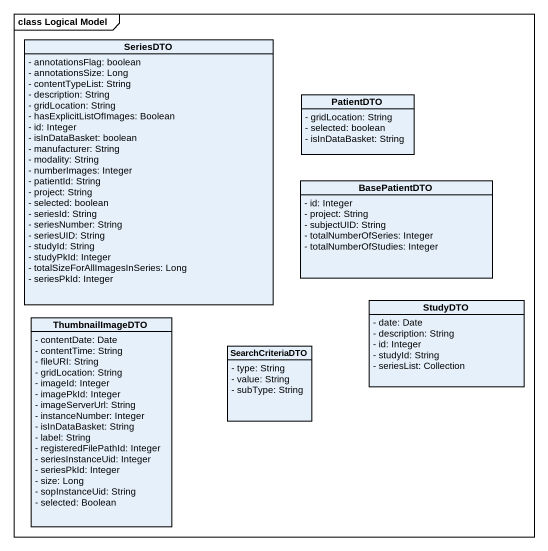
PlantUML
@startuml
mainframe class Logical Model
hide circle
hide empty members
skinparam classAttributeIconSize 0
class SeriesDTO {
  - annotationsFlag: boolean
  - annotationsSize: Long
  - contentTypeList: String
  - description: String
  - gridLocation: String
  - hasExplicitListOfImages: Boolean
  - id: Integer
  - isInDataBasket: boolean
  - manufacturer: String
  - modality: String
  - numberImages: Integer
  - patientId: String
  - project: String
  - selected: boolean
  - seriesId: String
  - seriesNumber: String
  - seriesUID: String
  - studyId: String
  - studyPkId: Integer
  - totalSizeForAllImagesInSeries: Long
  - seriesPkId: Integer
}
class PatientDTO {
  - gridLocation: String
  - selected: boolean
  - isInDataBasket: String
}
class BasePatientDTO {
  - id: Integer
  - project: String
  - subjectUID: String
  - totalNumberOfSeries: Integer
  - totalNumberOfStudies: Integer
}
class ThumbnailImageDTO {
  - contentDate: Date
  - contentTime: String
  - fileURI: String
  - gridLocation: String
  - imageId: Integer
  - imagePkId: Integer
  - imageServerUrl: String
  - instanceNumber: Integer
  - isInDataBasket: String
  - label: String
  - registeredFilePathId: Integer
  - seriesInstanceUid: Integer
  - seriesPkId: Integer
  - size: Long
  - sopInstanceUid: String
  - selected: Boolean
}
class StudyDTO {
  - date: Date
  - description: String
  - id: Integer
  - studyId: String
  - seriesList: Collection
}
class SearchCriteriaDTO {
  - type: String
  - value: String
  - subType: String
}
@enduml
